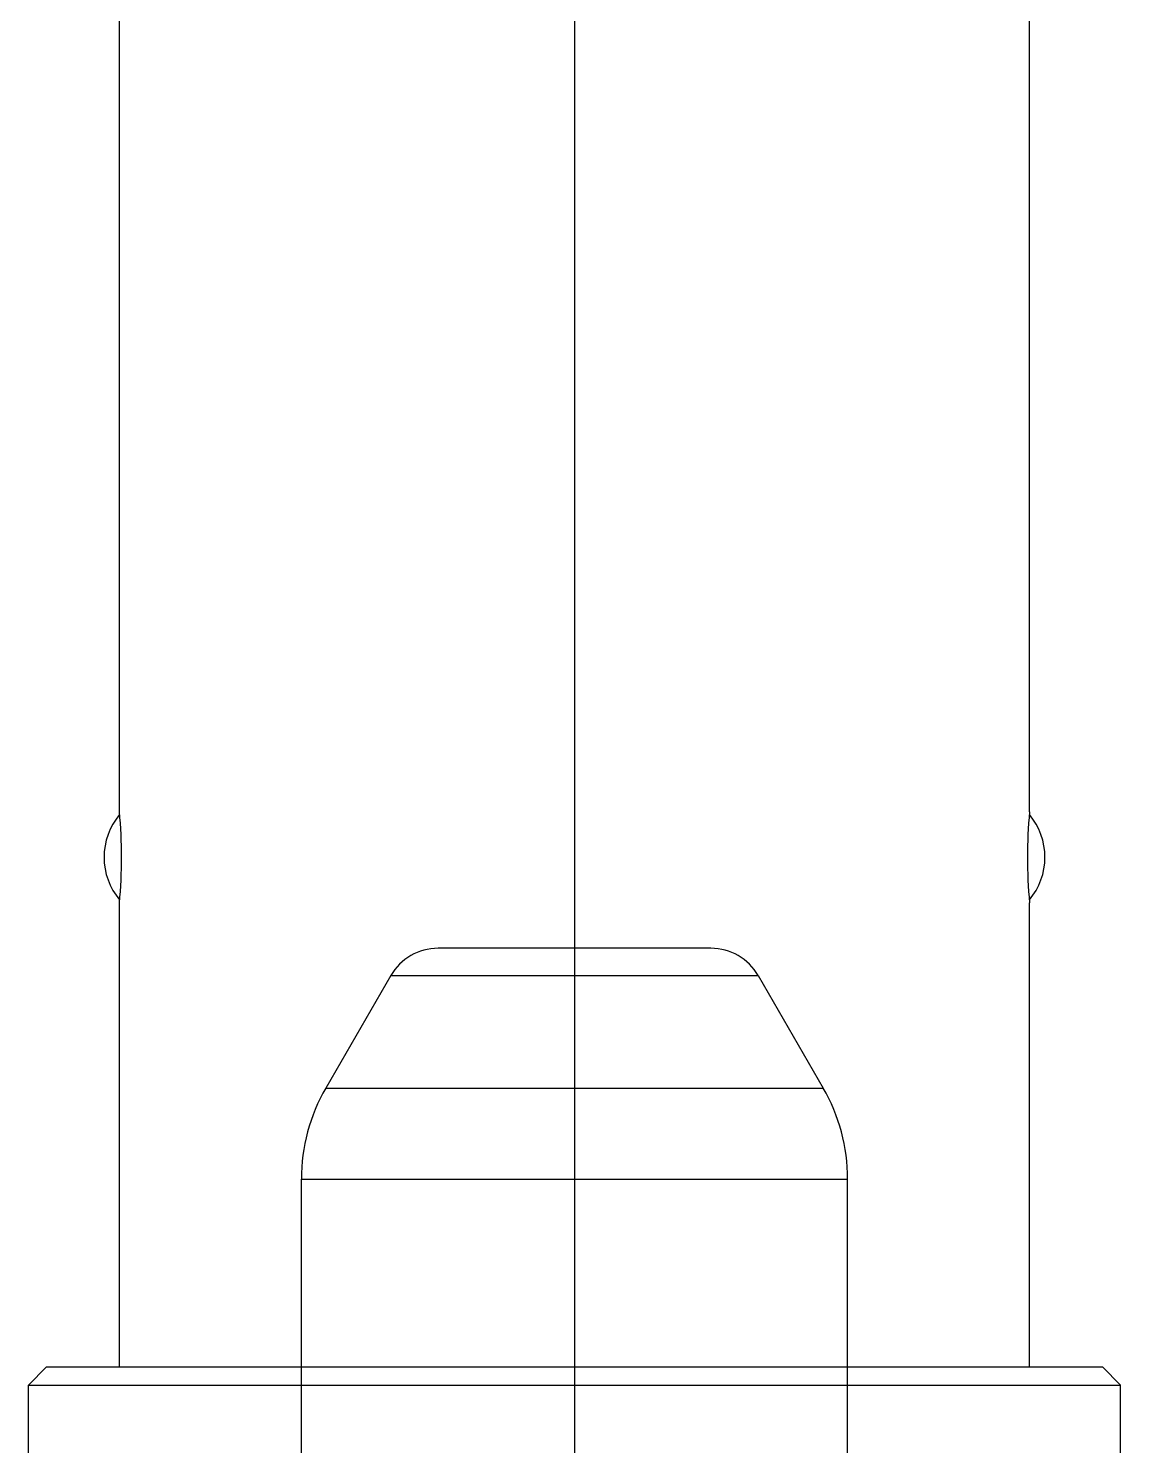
# Model space of a CAD drawing. Header units: millimetres. Extents: x -73584 to -37571, y -61249 to -50748.
# Drawn here: x -54564.3 to -54504.3, y -53328.1 to -53250.2 of the extents above; entities that cross this region are included whole.
import ezdxf

# ---------------------------------------------------------------- set-up
doc = ezdxf.new("R2010")
doc.units = ezdxf.units.MM
doc.header["$LTSCALE"] = 200
doc.linetypes.add('DOT_CENTER', pattern=[14, 12, -1, 0, -1])
doc.layers.add('1', color=7, linetype='Continuous')

# ---------------------------------------------------------------- blocks, each defined once
blk = doc.blocks.new('DOWEL-PIN_DIN-7_Ø5h8x12_ALUMINUM__27', base_point=(-427.544, -45.512))
at = {"color": 7, "linetype": 'Continuous'}
for start, end in [(229.82825, 270), (270, 310.17175)]:
    blk.add_arc((-425.2, -41.879), 3.633, start, end, dxfattribs=at)
blk = doc.blocks.new('DOWEL-PIN_DIN-7_Ø5h8x12_ALUMINUM_3__28', base_point=(-427.544, 5.315))
at = {"color": 7, "linetype": 'Continuous'}
for start, end in [(90, 130.17176), (49.82825, 90)]:
    blk.add_arc((-425.2, 2.539), 3.633, start, end, dxfattribs=at)
blk = doc.blocks.new('23-D0473-A_TUBE-1m-Ø50xS4-LADDER_STACKING_Absen__29', base_point=(-453.2, -44.67))
at = {"color": 7, "linetype": 'Continuous'}
for p, q in [((-453.2, 5.33), (-427.7, 5.33)), ((-453.2, 5.33), (-453.2, 1.28)), ((-422.7, 5.33), (442.3, 5.33)), ((-453.2, 1.28), (-453.2, -19.67)), ((-453.2, -19.67), (-453.2, -40.62)), ((-453.2, -40.62), (-453.2, -44.67)), ((-453.2, -44.67), (-427.7, -44.67)), ((-422.7, -44.67), (442.3, -44.67))]:
    blk.add_line(p, q, dxfattribs=at)
for centre, start, end in [((-425.2, 30.329), 264.2893, 270), ((-425.2, 30.329), 270, 275.7107), ((-425.2, -69.67), 90, 95.7107), ((-425.2, -69.67), 84.2893, 90)]:
    blk.add_arc(centre, 25.124, start, end, dxfattribs=at)
blk = doc.blocks.new('23-D0472-A_BACK-LADDER_STACKING_Absen__30', base_point=(-490.2, -49.67))
at = {"color": 7, "linetype": 'Continuous'}
for p, q in [((-489.2, 10.33), (-454.2, 10.33)), ((-453.2, 9.33), (-454.2, 10.33)), ((-454.2, 10.33), (-454.2, -49.67)), ((-453.2, 9.33), (-453.2, 5.33)), ((-453.2, 5.33), (-453.2, 1.28)), ((-453.2, 1.28), (-453.2, -19.67)), ((-453.2, -19.67), (-453.2, -40.62)), ((-453.2, -40.62), (-453.2, -44.67)), ((-453.2, -44.67), (-453.2, -48.67)), ((-453.2, -48.67), (-454.2, -49.67)), ((-489.2, -49.67), (-454.2, -49.67))]:
    blk.add_line(p, q, dxfattribs=at)
at = {"layer": '1', "color": 1, "linetype": 'DOT_CENTER'}
blk.add_line((511.8, -19.67), (-492.2, -19.67), dxfattribs=at)
blk = doc.blocks.new('23-D0471-A_MALE-KINGPIN_STACKING_Absen__31', base_point=(459.8, -49.67))
at = {"color": 7, "linetype": 'Continuous'}
for p, q in [((459.8, 9.33), (460.8, 10.33)), ((508.8, 10.33), (460.8, 10.33)), ((460.8, 10.33), (460.8, 2.691)), ((509.8, 9.33), (508.8, 10.33)), ((508.8, 10.33), (508.8, -3.87)), ((459.8, 9.33), (459.8, 5.33)), ((509.8, 9.33), (509.8, -3.67)), ((459.8, 5.33), (459.8, 1.945)), ((460.8, 2.691), (460.8, -2.37)), ((459.8, 1.945), (459.8, 1.28)), ((459.8, 1.28), (459.8, -2.37)), ((509.8, -3.67), (509.8, -3.87)), ((526.708, -4.67), (557.121, -4.67)), ((568.3, -9.578), (562.121, -6.01)), ((508.8, -8.87), (508.8, -19.67)), ((509.8, -8.87), (509.8, -19.67)), ((459.8, -10.37), (459.8, -11.27)), ((460.8, -10.37), (460.8, -11.27)), ((569.8, -27.164), (569.8, -12.176)), ((508.8, -19.67), (508.8, -30.47)), ((509.8, -19.67), (509.8, -30.47)), ((459.8, -28.07), (459.8, -28.97)), ((460.8, -28.07), (460.8, -28.97)), ((568.3, -29.763), (562.121, -33.33)), ((526.708, -34.67), (557.121, -34.67)), ((508.8, -35.47), (508.8, -49.67)), ((509.8, -35.47), (509.8, -35.67)), ((509.8, -35.67), (509.8, -48.67)), ((459.8, -36.97), (459.8, -40.62)), ((460.8, -36.97), (460.8, -49.67)), ((459.8, -40.62), (459.8, -44.67)), ((459.8, -44.67), (459.8, -48.67)), ((459.8, -48.67), (460.8, -49.67)), ((509.8, -48.67), (508.8, -49.67)), ((508.8, -49.67), (460.8, -49.67))]:
    blk.add_line(p, q, dxfattribs=at)
at = {"color": 140, "linetype": 'Continuous'}
for p, q in [((557.121, -4.67), (557.121, -34.67)), ((562.121, -6.01), (562.121, -33.33)), ((510.8, -8.87), (510.8, -30.47)), ((568.3, -9.578), (568.3, -29.763))]:
    blk.add_line(p, q, dxfattribs=at)
at = {"color": 7, "linetype": 'Continuous'}
for centre, radius, start, end in [((510.8, -3.67), 1, 180, 191.53696), ((557.121, -14.67), 10, 60, 90), ((566.8, -12.176), 3, 0, 60), ((566.8, -27.164), 3, 300, 0), ((557.121, -24.67), 10, 270, 300), ((510.8, -35.67), 1, 168.46304, 180)]:
    blk.add_arc(centre, radius, start, end, dxfattribs=at)
at = {"layer": '1', "color": 1, "linetype": 'DOT_CENTER'}
blk.add_line((570.3, -19.67), (560.121, -19.67), dxfattribs=at)
blk = doc.blocks.new('PH_23_LADDER-1m-KOLOM_STACKING_Absen__32', base_point=(-490.2, -49.67))
for name, p in [('23-D0472-A_BACK-LADDER_STACKING_Absen__30', (-490.2, -49.67)), ('23-D0471-A_MALE-KINGPIN_STACKING_Absen__31', (459.8, -49.67)), ('DOWEL-PIN_DIN-7_Ø5h8x12_ALUMINUM_3__28', (-427.544, 5.315)), ('23-D0473-A_TUBE-1m-Ø50xS4-LADDER_STACKING_Absen__29', (-453.2, -44.67)), ('DOWEL-PIN_DIN-7_Ø5h8x12_ALUMINUM__27', (-427.544, -45.512))]:
    blk.add_blockref(name, p)
blk = doc.blocks.new('23-A0235-B_WELDING-ASSEMBLY_LADDER-1m_STACKING_Absen__41', base_point=(-490.2, -49.67))
blk.add_blockref('PH_23_LADDER-1m-KOLOM_STACKING_Absen__32', (-490.2, -49.67))
blk = doc.blocks.new('23-A0225-B_LADDER-1m_STACKING_Absen__66', base_point=(-490.2, -49.67))
blk.add_blockref('23-A0235-B_WELDING-ASSEMBLY_LADDER-1m_STACKING_Absen__41', (-490.2, -49.67))

msp = doc.modelspace()

# ---------------------------------------------------------------- block references
at = {"rotation": 90}
for p in [(-54504.278, -53360.758), (-54504.278, -54360.758)]:
    msp.add_blockref('23-A0225-B_LADDER-1m_STACKING_Absen__66', p, dxfattribs=at)

doc.saveas('drawing.dxf')
